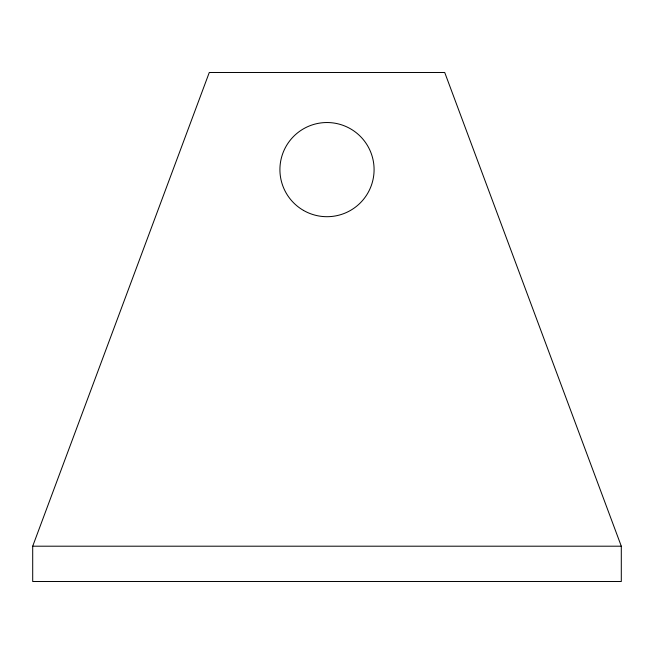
<?xml version="1.0" encoding="UTF-8"?>
<svg xmlns="http://www.w3.org/2000/svg" width="654" height="654" viewBox="0 0 654 654"><rect width="100%" height="100%" fill="white"/><g stroke="black" fill="none" stroke-linecap="round" stroke-linejoin="round"><path stroke-width="0.98" d="M32.7 546.196L209.28 72.488L444.72 72.488L621.3 546.196L621.3 581.512L32.7 581.512L32.7 546.196L621.3 546.196M303.456 210.392A47.088 47.088 0 0 0 374.088 169.615A47.088 47.088 0 0 0 303.456 128.838A47.088 47.088 0 0 0 303.456 210.392"/></g></svg>
